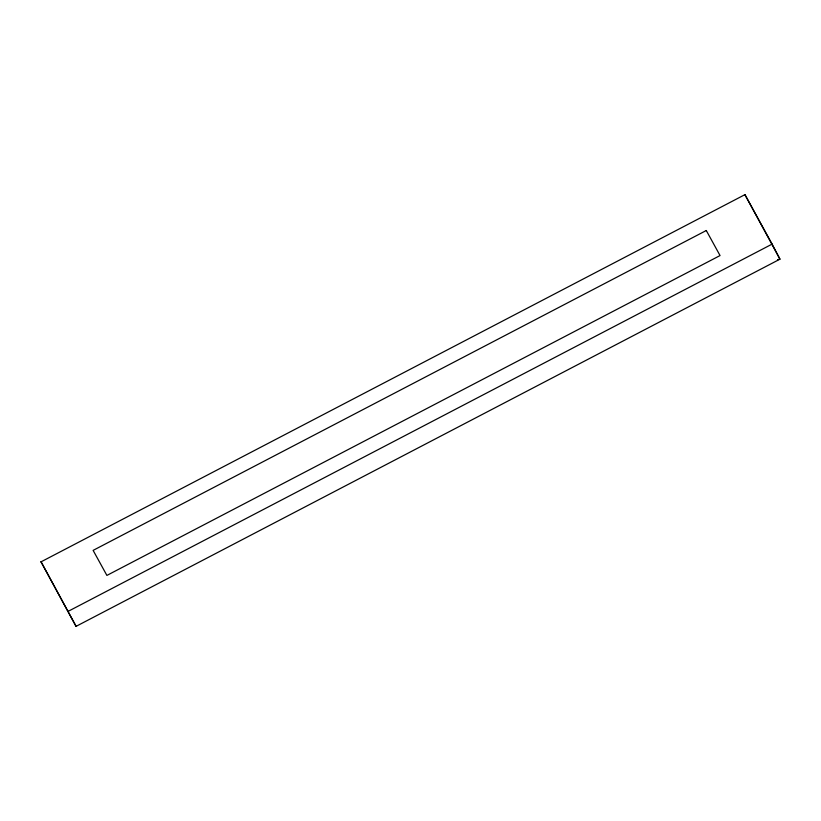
<?xml version="1.0" encoding="UTF-8"?>
<svg xmlns="http://www.w3.org/2000/svg" width="821" height="821" viewBox="0 0 821 821"><rect width="100%" height="100%" fill="white"/><g stroke="black" fill="none" stroke-linecap="round" stroke-linejoin="round"><path stroke-width="1.23" d="M41.05 561.831L744.934 194.649L772.12 244.104L779.95 259.169L76.066 626.351L41.05 561.831L76.066 626.351M68.246 611.296L772.12 244.104M777.497 259.713L779.95 259.169L744.934 194.649M706.286 230.516L93.122 550.378L106.894 575.418L720.048 255.557L706.286 230.516"/></g></svg>
